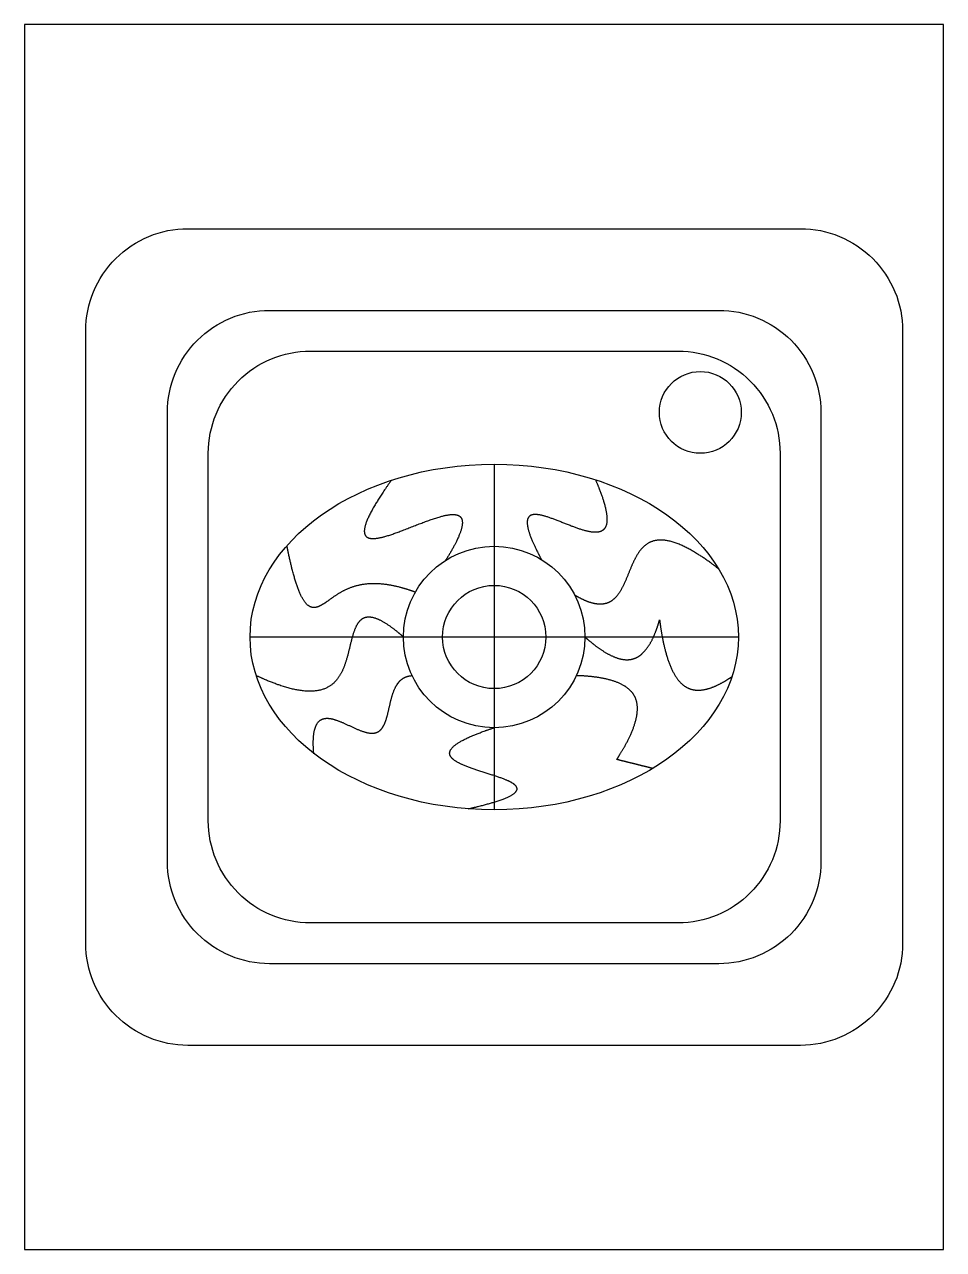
# Model space of a CAD drawing. Header units: millimetres. Extents: x -225 to 0, y 0 to 300.
import ezdxf

# ---------------------------------------------------------------- set-up
doc = ezdxf.new("R2010")
doc.units = ezdxf.units.MM
doc.layers.get('0').update_dxf_attribs({"linetype": 'CONTINUOUS'})

msp = doc.modelspace()

# ---------------------------------------------------------------- linework, layer by layer
for p, q in [((-110, 192.32), (-110, 107.68)), ((-50.22, 150), (-169.78, 150))]:
    msp.add_line(p, q)
msp.add_lwpolyline([(-225, 0), (0, 0), (0, 300), (-225, 300)], close=True)
for points in [[(-35, 250, -0.414214), (-10, 225), (-10, 75, -0.414214), (-35, 50), (-185, 50, -0.414214), (-210, 75), (-210, 225, -0.414214), (-185, 250)], [(-190, 205, -0.414214), (-165, 230), (-55, 230, -0.414214), (-30, 205), (-30, 95, -0.414214), (-55, 70), (-165, 70, -0.414214), (-190, 95)], [(-65, 220, -0.414214), (-40, 195), (-40, 105, -0.414214), (-65, 80), (-155, 80, -0.414214), (-180, 105), (-180, 195, -0.414214), (-155, 220)]]:
    msp.add_lwpolyline(points, format="xyb", close=True)
for centre, radius in [((-59.54, 205), 10.02), ((-110, 150), 22.22), ((-110, 150), 12.65)]:
    msp.add_circle(centre, radius)
msp.add_ellipse((-110, 150), major_axis=(-59.78, 0), ratio=0.707937)
for points in [[(-135.18, 188.38), (-136.03, 187.19), (-137.6, 184.93), (-139.54, 181.92), (-141.31, 178.65), (-142.14, 175.83), (-141.59, 174.26), (-139.75, 173.87), (-136.8, 174.49), (-133.07, 175.81), (-128.98, 177.45), (-124.99, 179), (-121.53, 180.03), (-119, 180.2), (-117.65, 179.27), (-117.62, 177.12), (-118.66, 174.4), (-120.04, 171.8), (-121.23, 169.83), (-121.89, 168.78)], [(-85.19, 188.5), (-84.73, 187.44), (-83.91, 185.43), (-82.96, 182.75), (-82.25, 179.83), (-82.3, 177.29), (-83.26, 175.84), (-85.09, 175.43), (-87.65, 175.89), (-90.68, 176.96), (-93.88, 178.27), (-96.91, 179.46), (-99.45, 180.15), (-101.24, 180.05), (-102.1, 178.97), (-101.97, 176.81), (-101.06, 174.22), (-99.92, 171.79), (-98.96, 169.95), (-98.43, 168.98)], [(-129.32, 160.98), (-130.15, 161.28), (-131.77, 161.83), (-134.1, 162.49), (-137.01, 163.04), (-140.31, 163.18), (-143.27, 162.78), (-145.89, 161.91), (-148.17, 160.67), (-150.14, 159.26), (-151.86, 157.98), (-153.38, 157.15), (-154.77, 157.06), (-156.06, 157.92), (-157.29, 159.84), (-158.47, 162.84), (-159.4, 166.11), (-160.08, 169.05), (-160.53, 171.22), (-160.75, 172.36)], [(-55.07, 166.7), (-56.03, 167.44), (-57.89, 168.84), (-60.52, 170.64), (-63.7, 172.44), (-67.12, 173.7), (-69.98, 173.96), (-72.31, 173.25), (-74.14, 171.65), (-75.56, 169.34), (-76.72, 166.61), (-77.8, 163.8), (-78.97, 161.26), (-80.39, 159.28), (-82.19, 158.1), (-84.41, 157.81), (-86.54, 158.33), (-88.33, 159.13), (-89.62, 159.86), (-90.29, 160.26)], [(-132.22, 150), (-132.99, 150.67), (-134.45, 151.91), (-136.46, 153.4), (-138.78, 154.7), (-141.07, 155.14), (-142.77, 154.43), (-143.97, 152.67), (-144.8, 150.08), (-145.48, 147.02), (-146.26, 143.84), (-147.38, 140.94), (-149.04, 138.62), (-151.37, 137.1), (-154.43, 136.49), (-158.24, 136.82), (-161.88, 137.84), (-164.95, 139.04), (-167.14, 140.02), (-168.27, 140.55)], [(-87.78, 150), (-87.23, 149.52), (-86.17, 148.6), (-84.62, 147.37), (-82.64, 146.03), (-80.33, 144.88), (-78.2, 144.32), (-76.27, 144.39), (-74.54, 145.13), (-73.01, 146.51), (-71.66, 148.48), (-70.72, 150.51), (-70.09, 152.26), (-69.7, 153.53), (-69.51, 154.19)], [(-69.51, 154.19), (-69.39, 153.26), (-69.14, 151.46), (-68.7, 148.91), (-68, 145.86), (-66.9, 142.62), (-65.57, 140.04), (-63.97, 138.18), (-62.09, 137.1), (-59.92, 136.79), (-57.49, 137.23), (-55.34, 138.13), (-53.62, 139.1), (-52.43, 139.87), (-51.82, 140.28)], [(-154.17, 121.37), (-154.24, 122.16), (-154.33, 123.67), (-154.33, 125.64), (-154.03, 127.72), (-153.19, 129.4), (-151.88, 130.19), (-150.16, 130.17), (-148.11, 129.52), (-145.87, 128.49), (-143.6, 127.39), (-141.48, 126.56), (-139.65, 126.26), (-138.2, 126.68), (-137.15, 127.86), (-136.42, 129.64), (-135.89, 131.82), (-135.41, 134.12), (-134.84, 136.28), (-134.08, 138.09), (-133.07, 139.46), (-132.03, 140.15), (-131.12, 140.44), (-130.46, 140.53), (-130.12, 140.55)], [(-80, 120), (-79.49, 120.79), (-78.52, 122.34), (-77.26, 124.56), (-75.95, 127.32), (-74.99, 130.41), (-74.76, 133.11), (-75.32, 135.39), (-76.71, 137.23), (-78.91, 138.64), (-81.85, 139.66), (-84.75, 140.18), (-87.21, 140.42), (-88.98, 140.51), (-89.89, 140.54)], [(-116.4, 107.93), (-115.14, 108.21), (-112.77, 108.77), (-109.72, 109.58), (-106.66, 110.63), (-104.52, 111.87), (-104.04, 113.04), (-105.11, 114.16), (-107.47, 115.23), (-110.69, 116.29), (-114.22, 117.36), (-117.5, 118.5), (-119.97, 119.72), (-121.21, 121.06), (-120.95, 122.52), (-119.07, 124.13), (-116.25, 125.52), (-113.41, 126.62), (-111.19, 127.39), (-110, 127.78)], [(-71.21, 117.8), (-71.56, 117.89), (-72.27, 118.07), (-73.32, 118.33), (-74.73, 118.68), (-76.48, 119.12), (-77.89, 119.47), (-78.95, 119.74), (-79.65, 119.91), (-80, 120)]]:
    msp.add_open_spline(points, degree=5)

doc.saveas('drawing.dxf')
